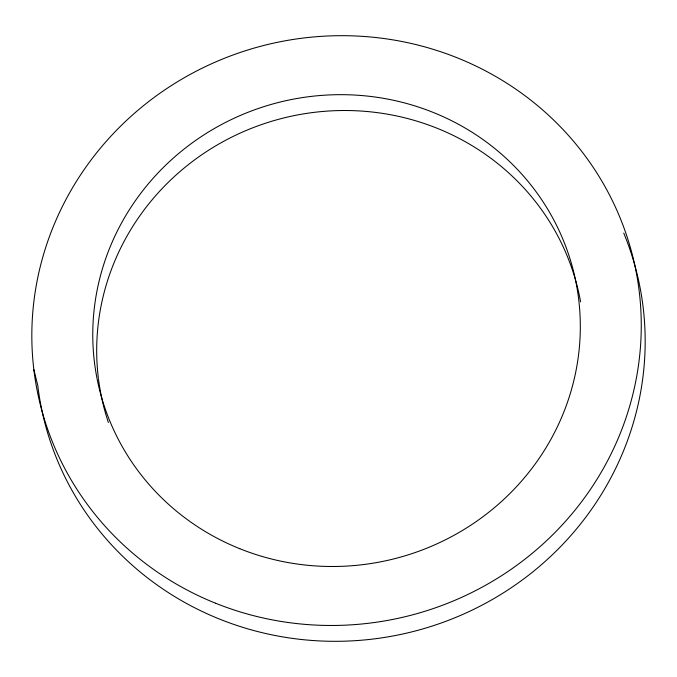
<?xml version="1.0" encoding="UTF-8"?>
<svg xmlns="http://www.w3.org/2000/svg" width="677" height="677" viewBox="0 0 677 677"><rect width="100%" height="100%" fill="white"/><g stroke="black" fill="none" stroke-linecap="round" stroke-linejoin="round"><path stroke-width="1.02" d="M33.85 369.6L37.768 385.441A305.344 294.241 -13.9 0 0 414.764 631.125A305.344 294.241 -13.9 0 0 623.754 233.083M108.379 422.473A244.279 235.393 -13.9 0 1 98.436 378.663M98.309 377.639A244.279 235.393 -13.9 0 1 305.445 113.575A244.279 235.393 -13.9 0 1 580.604 301.84M215.582 603.224A305.344 294.241 -13.9 0 0 639.232 291.559A305.344 294.241 -13.9 0 0 154.805 96.946A305.344 294.241 -13.9 0 0 215.582 603.224M239.776 548.7A244.279 235.393 -13.9 0 0 578.691 299.361A244.279 235.393 -13.9 0 0 191.151 143.676A244.279 235.393 -13.9 0 0 239.776 548.7"/></g></svg>
